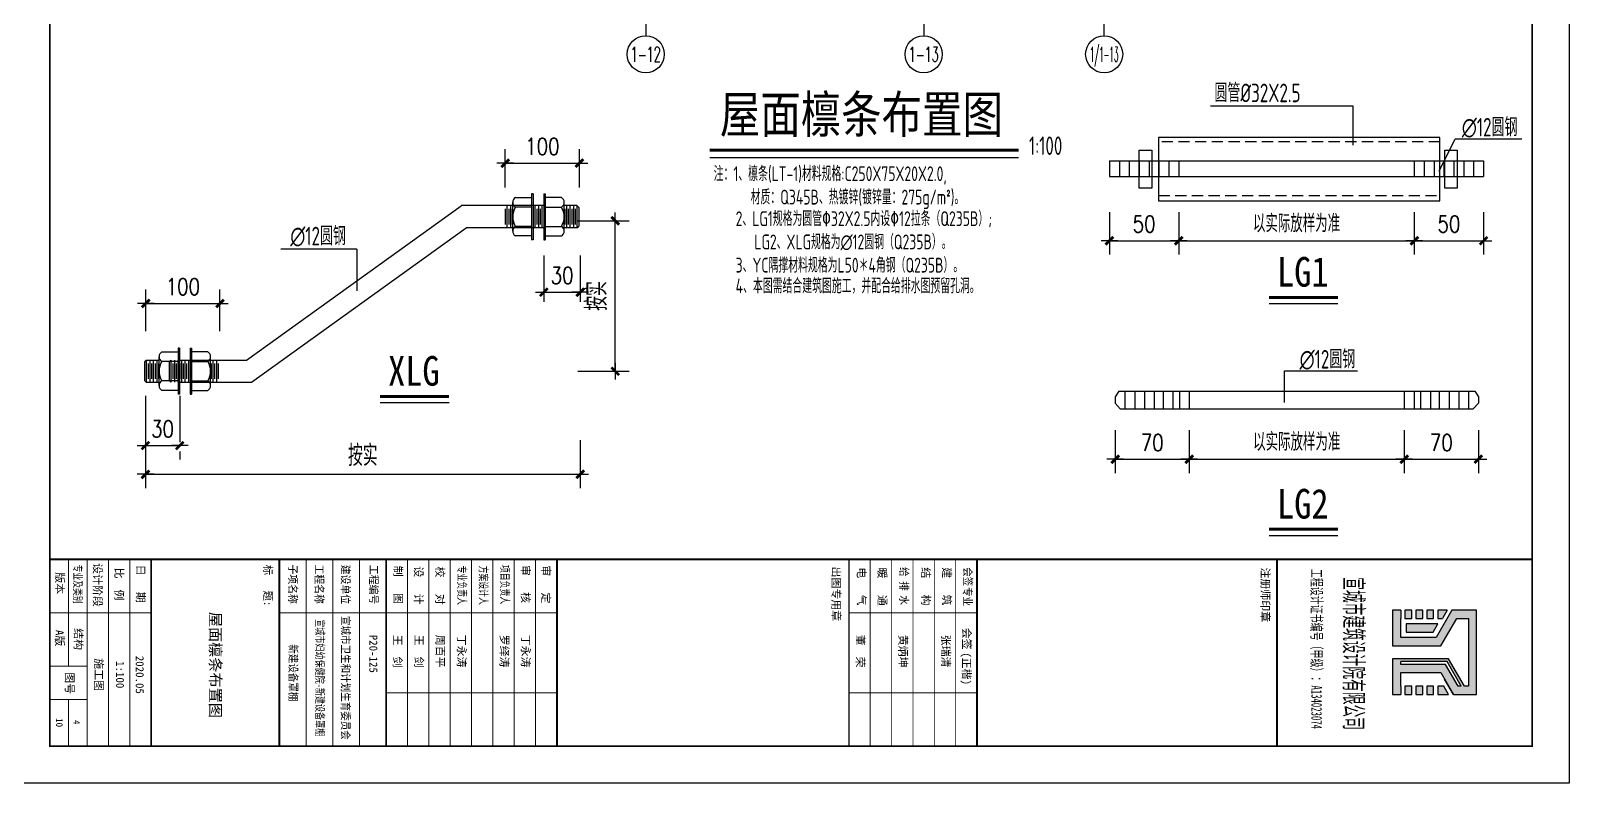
# Model space of a CAD drawing. Extents: x -321761 to 1215725, y 241863 to 438812.
# Drawn here: x 892213 to 933725, y 241863 to 262166 of the extents above; entities that cross this region are included whole.
import ezdxf
from ezdxf.enums import TextEntityAlignment as Align

# ---------------------------------------------------------------- set-up
doc = ezdxf.new("R2010")
doc.units = 0
doc.header["$LTSCALE"] = 1000
doc.linetypes.add('CENTER', pattern=[2, 1.25, -0.25, 0.25, -0.25])
doc.linetypes.add('HIDDEN2', pattern=[0.45, 0.3, -0.15])
doc.layers.get('0').update_dxf_attribs({"linetype": 'CONTINUOUS'})
doc.layers.get('Defpoints').update_dxf_attribs({"linetype": 'CONTINUOUS'})
for name, color, linetype in [('1', 140, 'CONTINUOUS'), ('AXIS', 253, 'CENTER'), ('AXIS_NUM', 7, 'CONTINUOUS'), ('BORDER', 7, 'CONTINUOUS'), ('BZ_标准图框', 7, 'CONTINUOUS'), ('DIM', 3, 'CONTINUOUS'), ('DIM1', 3, 'CONTINUOUS'), ('DIM_SYMB', 3, 'CONTINUOUS'), ('PUB_TEXT', 7, 'CONTINUOUS'), ('TK(图框线)', 45, 'CONTINUOUS'), ('标注文字', 3, 'CONTINUOUS'), ('梁__实线', 4, 'CONTINUOUS')]:
    doc.layers.add(name, color=color, linetype=linetype)
doc.styles.add('-宋体', font='')
doc.styles.add('DIM_FONT', font='SIMPLEX.shx', dxfattribs={"width": 0.8})
doc.styles.add('HT', font='simhei.ttf')
doc.styles.add('TESSDREN', font='tssdeng.shx', dxfattribs={"width": 0.7, "height": 300, "bigfont": 'tssdchn.shx'})
doc.styles.add('TSSD_Axis', font='Complex.shx', dxfattribs={"width": 0.7, "bigfont": 'hztxt.shx'})
doc.styles.add('TSSD_Dimension', font='Tssdeng.shx', dxfattribs={"width": 0.7, "bigfont": 'hztxt.shx'})
doc.styles.add('宋体', font='宋体', dxfattribs={"height": 3})
doc.styles.get('-宋体').set_extended_font_data('SimSun')
doc.dimstyles.new('DIMN150', dxfattribs={"dimscale": 1.5, "dimtxt": 300, "dimasz": 1, "dimexe": 250, "dimexo": 300, "dimgap": 150, "dimtad": 1, "dimdec": 0, "dimzin": 0, "dimdsep": 46, "dimtxsty": 'DIM_FONT', "dimblk": '_DIMX', "dimcen": 0.09, "dimclrt": 7, "dimadec": 0, "dimazin": 0, "dimtfac": 1, "dimtdec": 0, "dimtix": 1, "dimtmove": 2, "dimatfit": 3, "dimldrblk": '_DIMX', "dimfxl": 1, "dimtolj": 1, "dimtzin": 0, "dimarcsym": 0})

# ---------------------------------------------------------------- blocks, each defined once
blk = doc.blocks.new('_DIMX')
blk.add_line((-150, 0), (150, 0))
at = {"const_width": 50}
blk.add_lwpolyline([(-70, -70), (70, 70)], dxfattribs=at)
blk = doc.blocks.new('*D315')
at = {"layer": 'AXIS', "color": 0, "linetype": 'ByBlock', "lineweight": -2}
for p, q in [((905016, 257939), (905016, 258969)), ((907018, 257939), (907018, 258969)), ((905018, 258594), (907017, 258594))]:
    blk.add_line(p, q, dxfattribs=at)
at = {"layer": 'Defpoints', "color": 0, "linetype": 'ByBlock'}
for p in [(907018, 258594), (905016, 257489), (907018, 257489)]:
    blk.add_point(p, dxfattribs=at)
at = {"layer": 'AXIS', "color": 0, "linetype": 'ByBlock', "lineweight": -2, "xscale": 1.5, "yscale": 1.5, "zscale": 1.5, "rotation": 180}
blk.add_blockref('_DIMX', (905016, 258594), dxfattribs=at)
at = {"layer": 'AXIS', "color": 0, "linetype": 'ByBlock', "lineweight": -2, "xscale": 1.5, "yscale": 1.5, "zscale": 1.5}
blk.add_blockref('_DIMX', (907018, 258594), dxfattribs=at)
at = {"layer": 'AXIS', "color": 7, "linetype": 'ByBlock', "insert": (906017, 259044), "char_height": 450, "attachment_point": 5, "style": 'DIM_FONT'}
blk.add_mtext('\\A1;100', dxfattribs=at)
blk = doc.blocks.new('*D316')
at = {"layer": 'AXIS', "color": 0, "lineweight": -2}
for p, q in [((906058, 256105), (906058, 254738)), ((907039, 256105), (907039, 254738)), ((906057, 255113), (906055, 255113)), ((906058, 255113), (907039, 255113)), ((907040, 255113), (907042, 255113))]:
    blk.add_line(p, q, dxfattribs=at)
at = {"layer": 'Defpoints', "color": 0}
for p in [(906058, 256555), (907039, 256555), (907039, 255113)]:
    blk.add_point(p, dxfattribs=at)
at = {"layer": 'AXIS', "color": 0, "lineweight": -2, "xscale": 1.5, "yscale": 1.5, "zscale": 1.5}
blk.add_blockref('_DIMX', (906058, 255113), dxfattribs=at)
at = {"layer": 'AXIS', "color": 0, "lineweight": -2, "xscale": 1.5, "yscale": 1.5, "zscale": 1.5, "rotation": 180}
blk.add_blockref('_DIMX', (907039, 255113), dxfattribs=at)
at = {"layer": 'AXIS', "color": 7, "insert": (906549, 255563), "char_height": 450, "attachment_point": 5, "style": 'DIM_FONT'}
blk.add_mtext('\\A1;30', dxfattribs=at)
blk = doc.blocks.new('*D317')
at = {"layer": 'AXIS', "color": 0, "linetype": 'ByBlock', "lineweight": -2}
for p, q in [((906975, 257041), (908359, 257041)), ((907984, 252980), (907984, 257040)), ((906975, 252979), (908359, 252979))]:
    blk.add_line(p, q, dxfattribs=at)
at = {"layer": 'Defpoints', "color": 0, "linetype": 'ByBlock'}
for p in [(906525, 257041), (907984, 257041), (906525, 252979)]:
    blk.add_point(p, dxfattribs=at)
at = {"layer": 'AXIS', "color": 0, "linetype": 'ByBlock', "lineweight": -2, "xscale": 1.5, "yscale": 1.5, "zscale": 1.5}
for p, rotation in [((907984, 257041), 90), ((907984, 252979), 270)]:
    blk.add_blockref('_DIMX', p, dxfattribs=dict(at, rotation=rotation))
at = {"layer": 'AXIS', "color": 7, "linetype": 'ByBlock', "insert": (907474, 255010), "char_height": 570, "attachment_point": 5, "rotation": 90, "style": 'TSSD_Dimension'}
blk.add_mtext('\\A1;按实', dxfattribs=at)
blk = doc.blocks.new('*D318')
at = {"layer": 'AXIS', "color": 0, "linetype": 'ByBlock', "lineweight": -2}
for p, q in [((895306, 251121), (895306, 249823)), ((907039, 251121), (907039, 249823)), ((895307, 250198), (907037, 250198))]:
    blk.add_line(p, q, dxfattribs=at)
at = {"layer": 'Defpoints', "color": 0, "linetype": 'ByBlock'}
for p in [(895306, 251571), (907039, 251571), (907039, 250198)]:
    blk.add_point(p, dxfattribs=at)
at = {"layer": 'AXIS', "color": 0, "linetype": 'ByBlock', "lineweight": -2, "xscale": 1.5, "yscale": 1.5, "zscale": 1.5, "rotation": 180}
blk.add_blockref('_DIMX', (895306, 250198), dxfattribs=at)
at = {"layer": 'AXIS', "color": 0, "linetype": 'ByBlock', "lineweight": -2, "xscale": 1.5, "yscale": 1.5, "zscale": 1.5}
blk.add_blockref('_DIMX', (907039, 250198), dxfattribs=at)
at = {"layer": 'AXIS', "color": 7, "linetype": 'ByBlock', "insert": (901172, 250708), "char_height": 570, "attachment_point": 5, "style": 'TSSD_Dimension'}
blk.add_mtext('\\A1;按实', dxfattribs=at)
blk = doc.blocks.new('*D319')
at = {"layer": 'AXIS', "color": 0, "lineweight": -2}
for p, q in [((895306, 252316), (895306, 250598)), ((896233, 252316), (896233, 250598)), ((895304, 250973), (895303, 250973)), ((895306, 250973), (896233, 250973)), ((896234, 250973), (896236, 250973))]:
    blk.add_line(p, q, dxfattribs=at)
at = {"layer": 'Defpoints', "color": 0}
for p in [(895306, 252766), (896233, 252766), (896233, 250973)]:
    blk.add_point(p, dxfattribs=at)
at = {"layer": 'AXIS', "color": 0, "lineweight": -2, "xscale": 1.5, "yscale": 1.5, "zscale": 1.5}
blk.add_blockref('_DIMX', (895306, 250973), dxfattribs=at)
at = {"layer": 'AXIS', "color": 0, "lineweight": -2, "xscale": 1.5, "yscale": 1.5, "zscale": 1.5, "rotation": 180}
blk.add_blockref('_DIMX', (896233, 250973), dxfattribs=at)
at = {"layer": 'AXIS', "color": 7, "insert": (895769, 251423), "char_height": 450, "attachment_point": 5, "style": 'DIM_FONT'}
blk.add_mtext('\\A1;30', dxfattribs=at)
blk = doc.blocks.new('*D320')
at = {"layer": 'AXIS', "color": 0, "linetype": 'ByBlock', "lineweight": -2}
for p, q in [((895316, 254060), (895316, 255184)), ((897318, 254060), (897318, 255184)), ((895317, 254809), (897316, 254809))]:
    blk.add_line(p, q, dxfattribs=at)
at = {"layer": 'Defpoints', "color": 0, "linetype": 'ByBlock'}
for p in [(897318, 254809), (895316, 253610), (897318, 253610)]:
    blk.add_point(p, dxfattribs=at)
at = {"layer": 'AXIS', "color": 0, "linetype": 'ByBlock', "lineweight": -2, "xscale": 1.5, "yscale": 1.5, "zscale": 1.5, "rotation": 180}
blk.add_blockref('_DIMX', (895316, 254809), dxfattribs=at)
at = {"layer": 'AXIS', "color": 0, "linetype": 'ByBlock', "lineweight": -2, "xscale": 1.5, "yscale": 1.5, "zscale": 1.5}
blk.add_blockref('_DIMX', (897318, 254809), dxfattribs=at)
at = {"layer": 'AXIS', "color": 7, "linetype": 'ByBlock', "insert": (896317, 255259), "char_height": 450, "attachment_point": 5, "style": 'DIM_FONT'}
blk.add_mtext('\\A1;100', dxfattribs=at)
blk = doc.blocks.new('*D321')
at = {"layer": 'AXIS', "color": 0, "linetype": 'ByBlock', "lineweight": -2}
for p, q in [((921320, 257274), (921320, 256125)), ((923189, 257274), (923189, 256125)), ((921321, 256500), (923187, 256500))]:
    blk.add_line(p, q, dxfattribs=at)
at = {"layer": 'Defpoints', "color": 0, "linetype": 'ByBlock'}
for p in [(921320, 257724), (923189, 257724), (923189, 256500)]:
    blk.add_point(p, dxfattribs=at)
at = {"layer": 'AXIS', "color": 0, "linetype": 'ByBlock', "lineweight": -2, "xscale": 1.5, "yscale": 1.5, "zscale": 1.5, "rotation": 180}
blk.add_blockref('_DIMX', (921320, 256500), dxfattribs=at)
at = {"layer": 'AXIS', "color": 0, "linetype": 'ByBlock', "lineweight": -2, "xscale": 1.5, "yscale": 1.5, "zscale": 1.5}
blk.add_blockref('_DIMX', (923189, 256500), dxfattribs=at)
at = {"layer": 'AXIS', "color": 7, "linetype": 'ByBlock', "insert": (922254, 256950), "char_height": 450, "attachment_point": 5, "style": 'DIM_FONT'}
blk.add_mtext('\\A1;50', dxfattribs=at)
blk = doc.blocks.new('*D322')
at = {"layer": 'AXIS', "color": 0, "linetype": 'ByBlock', "lineweight": -2}
for p, q in [((923189, 257274), (923189, 256125)), ((929545, 257274), (929545, 256125)), ((923190, 256500), (929543, 256500))]:
    blk.add_line(p, q, dxfattribs=at)
at = {"layer": 'Defpoints', "color": 0, "linetype": 'ByBlock'}
for p in [(923189, 257724), (929545, 257724), (929545, 256500)]:
    blk.add_point(p, dxfattribs=at)
at = {"layer": 'AXIS', "color": 0, "linetype": 'ByBlock', "lineweight": -2, "xscale": 1.5, "yscale": 1.5, "zscale": 1.5, "rotation": 180}
blk.add_blockref('_DIMX', (923189, 256500), dxfattribs=at)
at = {"layer": 'AXIS', "color": 0, "linetype": 'ByBlock', "lineweight": -2, "xscale": 1.5, "yscale": 1.5, "zscale": 1.5}
blk.add_blockref('_DIMX', (929545, 256500), dxfattribs=at)
at = {"layer": 'AXIS', "color": 7, "linetype": 'ByBlock', "insert": (926367, 256967), "char_height": 480, "attachment_point": 5, "style": 'TSSD_Dimension'}
blk.add_mtext('\\A1;以实际放样为准', dxfattribs=at)
blk = doc.blocks.new('*D323')
at = {"layer": 'AXIS', "color": 0, "linetype": 'ByBlock', "lineweight": -2}
for p, q in [((929545, 257274), (929545, 256125)), ((931414, 257274), (931414, 256125)), ((929546, 256500), (931412, 256500))]:
    blk.add_line(p, q, dxfattribs=at)
at = {"layer": 'Defpoints', "color": 0, "linetype": 'ByBlock'}
for p in [(929545, 257724), (931414, 257724), (931414, 256500)]:
    blk.add_point(p, dxfattribs=at)
at = {"layer": 'AXIS', "color": 0, "linetype": 'ByBlock', "lineweight": -2, "xscale": 1.5, "yscale": 1.5, "zscale": 1.5, "rotation": 180}
blk.add_blockref('_DIMX', (929545, 256500), dxfattribs=at)
at = {"layer": 'AXIS', "color": 0, "linetype": 'ByBlock', "lineweight": -2, "xscale": 1.5, "yscale": 1.5, "zscale": 1.5}
blk.add_blockref('_DIMX', (931414, 256500), dxfattribs=at)
at = {"layer": 'AXIS', "color": 7, "linetype": 'ByBlock', "insert": (930479, 256950), "char_height": 450, "attachment_point": 5, "style": 'DIM_FONT'}
blk.add_mtext('\\A1;50', dxfattribs=at)
blk = doc.blocks.new('*D324')
at = {"layer": 'AXIS', "color": 0, "linetype": 'ByBlock', "lineweight": -2}
for p, q in [((921473, 251386), (921473, 250230)), ((923473, 251386), (923473, 250230)), ((921474, 250605), (923471, 250605))]:
    blk.add_line(p, q, dxfattribs=at)
at = {"layer": 'Defpoints', "color": 0, "linetype": 'ByBlock'}
for p in [(921473, 251836), (923473, 251836), (923473, 250605)]:
    blk.add_point(p, dxfattribs=at)
at = {"layer": 'AXIS', "color": 0, "linetype": 'ByBlock', "lineweight": -2, "xscale": 1.5, "yscale": 1.5, "zscale": 1.5, "rotation": 180}
blk.add_blockref('_DIMX', (921473, 250605), dxfattribs=at)
at = {"layer": 'AXIS', "color": 0, "linetype": 'ByBlock', "lineweight": -2, "xscale": 1.5, "yscale": 1.5, "zscale": 1.5}
blk.add_blockref('_DIMX', (923473, 250605), dxfattribs=at)
at = {"layer": 'AXIS', "color": 7, "linetype": 'ByBlock', "insert": (922473, 251055), "char_height": 450, "attachment_point": 5, "style": 'DIM_FONT'}
blk.add_mtext('\\A1;70', dxfattribs=at)
blk = doc.blocks.new('*D325')
at = {"layer": 'AXIS', "color": 0, "linetype": 'ByBlock', "lineweight": -2}
for p, q in [((923473, 251386), (923473, 250230)), ((929274, 251386), (929274, 250230)), ((923474, 250605), (929272, 250605))]:
    blk.add_line(p, q, dxfattribs=at)
at = {"layer": 'Defpoints', "color": 0, "linetype": 'ByBlock'}
for p in [(923473, 251836), (929274, 251836), (929274, 250605)]:
    blk.add_point(p, dxfattribs=at)
at = {"layer": 'AXIS', "color": 0, "linetype": 'ByBlock', "lineweight": -2, "xscale": 1.5, "yscale": 1.5, "zscale": 1.5, "rotation": 180}
blk.add_blockref('_DIMX', (923473, 250605), dxfattribs=at)
at = {"layer": 'AXIS', "color": 0, "linetype": 'ByBlock', "lineweight": -2, "xscale": 1.5, "yscale": 1.5, "zscale": 1.5}
blk.add_blockref('_DIMX', (929274, 250605), dxfattribs=at)
at = {"layer": 'AXIS', "color": 7, "linetype": 'ByBlock', "insert": (926373, 251072), "char_height": 480, "attachment_point": 5, "style": 'TSSD_Dimension'}
blk.add_mtext('\\A1;以实际放样为准', dxfattribs=at)
blk = doc.blocks.new('*D326')
at = {"layer": 'AXIS', "color": 0, "linetype": 'ByBlock', "lineweight": -2}
for p, q in [((929274, 251386), (929274, 250230)), ((931274, 251386), (931274, 250230)), ((929275, 250605), (931272, 250605))]:
    blk.add_line(p, q, dxfattribs=at)
at = {"layer": 'Defpoints', "color": 0, "linetype": 'ByBlock'}
for p in [(929274, 251836), (931274, 251836), (931274, 250605)]:
    blk.add_point(p, dxfattribs=at)
at = {"layer": 'AXIS', "color": 0, "linetype": 'ByBlock', "lineweight": -2, "xscale": 1.5, "yscale": 1.5, "zscale": 1.5, "rotation": 180}
blk.add_blockref('_DIMX', (929274, 250605), dxfattribs=at)
at = {"layer": 'AXIS', "color": 0, "linetype": 'ByBlock', "lineweight": -2, "xscale": 1.5, "yscale": 1.5, "zscale": 1.5}
blk.add_blockref('_DIMX', (931274, 250605), dxfattribs=at)
at = {"layer": 'AXIS', "color": 7, "linetype": 'ByBlock', "insert": (930274, 251055), "char_height": 450, "attachment_point": 5, "style": 'DIM_FONT'}
blk.add_mtext('\\A1;70', dxfattribs=at)
blk = doc.blocks.new('ts_axno')
at = {"color": 0, "linetype": 'ByBlock', "lineweight": -2}
blk.add_circle((0, 0), 0.5, dxfattribs=at)
at = {"color": 0, "linetype": 'ByBlock', "lineweight": -2, "style": 'TSSD_Axis', "width": 0.7}
blk.add_attdef('A', text='', height=0.6, dxfattribs=at).set_placement((0, 0), align=Align.MIDDLE_CENTER)
blk = doc.blocks.new('23wca1')
h = blk.add_hatch(color=1)
h.paths.add_polyline_path([(1517, 32430), (-752, 32430), (-752, 31764), (-15, 31338), (-15, 30383), (-531, 30383), (-752, 30383), (-752, 30162), (206, 30162), (206, 31466), (-531, 31891), (-531, 32209), (1295, 32209), (1295, 32099), (558, 31673), (558, 30162), (1517, 30162), (1517, 30383), (1295, 30383), (927, 30383), (927, 31460), (1517, 31801)])
h.paths.add_polyline_path([(1295, 31928), (706, 31588), (706, 30383), (632, 30383), (632, 31630), (1295, 32013)], flags=16)
h = blk.add_hatch(color=1)
h.paths.add_polyline_path([(1517, 31673), (1295, 31545), (1295, 31378), (1517, 31378)])
h.paths.add_polyline_path([(1295, 31267), (1295, 31083), (1517, 31083), (1517, 31267)])
h.paths.add_polyline_path([(1295, 30973), (1295, 30788), (1517, 30788), (1517, 30973)])
h.paths.add_polyline_path([(1517, 30493), (1517, 30678), (1295, 30678), (1295, 30493)])
h.paths.add_polyline_path([(-162, 31253), (-384, 31381), (-384, 30530), (-162, 30530)])
h.paths.add_polyline_path([(-752, 31636), (-752, 31378), (-531, 31378), (-531, 31508)])
h.paths.add_polyline_path([(-752, 31267), (-752, 31083), (-531, 31083), (-531, 31267)])
h.paths.add_polyline_path([(-531, 30788), (-531, 30973), (-752, 30973), (-752, 30788)])
h.paths.add_polyline_path([(-531, 30678), (-752, 30678), (-752, 30493), (-531, 30493)])
for points in [[(927, 30383), (927, 31460), (1517, 31801), (1517, 32430), (-752, 32430), (-752, 31764), (-15, 31338), (-15, 30383), (-531, 30383)], [(-752, 30383), (-752, 30162), (206, 30162), (206, 31466), (-531, 31891), (-531, 32209), (1295, 32209), (1295, 32099), (558, 31673), (558, 30162), (1517, 30162), (1517, 30383)], [(1295, 32013), (632, 31630), (632, 30383)], [(1295, 32013), (1295, 31928)], [(-752, 31636), (-752, 31378), (-531, 31378), (-531, 31508)], [(-752, 31636), (-531, 31508)], [(1295, 31928), (706, 31588), (706, 30383)], [(1517, 31801), (1106, 31564)], [(1295, 31545), (1295, 31378), (1517, 31378), (1517, 31673)], [(1517, 31673), (1295, 31545)], [(-752, 30383), (-531, 30383)], [(706, 30383), (632, 30383)], [(1295, 30383), (927, 30383)], [(1295, 30383), (1517, 30383)]]:
    blk.add_lwpolyline(points)
for points in [[(-752, 31267), (-752, 31083), (-531, 31083), (-531, 31267)], [(-162, 31253), (-384, 31381), (-384, 30530), (-162, 30530)], [(1295, 31267), (1295, 31083), (1517, 31083), (1517, 31267)], [(-752, 30973), (-752, 30788), (-531, 30788), (-531, 30973)], [(1295, 30973), (1295, 30788), (1517, 30788), (1517, 30973)], [(-752, 30678), (-752, 30493), (-531, 30493), (-531, 30678)], [(1295, 30678), (1295, 30493), (1517, 30493), (1517, 30678)]]:
    blk.add_lwpolyline(points, close=True)
at = {"layer": 'BZ_标准图框'}
for points, const_width in [([(-2126, -6072), (-2126, 33928)], 50.4), ([(-2126, 27044), (2914, 27044)], 50.4), ([(-2126, 18948), (2914, 18948)], 50.4), ([(-686, 18948), (-686, 15492)], 25.2), ([(1474, 18948), (1474, 15492)], 25.2), ([(2914, 18372), (-2126, 18372)], 25.2), ([(2914, 17796), (-2126, 17796)], 25.2), ([(2914, 17220), (-2126, 17220)], 25.2), ([(2914, 16644), (-2126, 16644)], 25.2), ([(2914, 16068), (-2126, 16068)], 25.2), ([(2914, 15492), (-2126, 15492)], 36), ([(-2126, 7612), (2914, 7612)], 50.4), ([(-686, 124), (-686, 7612)], 25.2), ([(1474, 3003), (1474, 7612)], 25.2), ([(-2126, 7036), (2914, 7036)], 25.2), ([(-2126, 6460), (2914, 6460)], 25.2), ([(-2126, 5884), (2914, 5884)], 25.2), ([(-2126, 5308), (2914, 5308)], 25.2), ([(-2126, 4732), (2914, 4732)], 25.2), ([(-2126, 4156), (2914, 4156)], 25.2), ([(-2126, 3580), (2914, 3580)], 25.2), ([(-2126, 3580), (2914, 3580)], 25.2), ([(-2126, 3004), (2914, 3004)], 50.4), ([(-2126, 2284), (2914, 2284)], 25.2), ([(-2126, 1564), (2914, 1564)], 25.2), ([(-2126, 844), (2914, 844)], 25.2), ([(-2126, 124), (2914, 124)], 50.4), ([(-2126, -3336), (2914, -3336)], 50.4), ([(-686, -5064), (-686, -3336)], 25.2), ([(-2126, -3912), (2914, -3912)], 25.2), ([(-2126, -4488), (2914, -4488)], 25.2), ([(-2126, -5064), (2914, -5064)], 25.2), ([(-2126, -5064), (2914, -5064)], 25.2), ([(-686, -6072), (-686, -5064)], 25.2), ([(754, -6072), (754, -5064)], 25.2), ([(1654, -6072), (1654, -5064)], 25.2), ([(-2126, -5568), (754, -5568)], 25.2), ([(1654, -5568), (2914, -5568)], 25.2)]:
    blk.add_lwpolyline(points, dxfattribs=dict(at, const_width=const_width))
at = {"layer": 'BZ_标准图框', "style": 'HT', "width": 0.5}
blk.add_text('宣城市建筑设计院有限公司', height=504, dxfattribs=at).set_placement((416, 28867), align=Align.CENTER)
at = {"layer": 'BZ_标准图框', "style": 'HT'}
for s, height, width, p in [('工程设计证书编号（甲级）：A134023074', 288, 0.6, (-1869, 27969)), ('会签', 216, 0.85, (-1914, 18591)), ('专业', 216, 0.85, (-1380, 18585)), ('给 排 水', 216, 0.85, (-1918, 16870)), ('项目负责人', 216, 0.7, (-1975, 6100)), ('方案设计人', 216, 0.7, (-1956, 5522)), ('专业负责人', 216, 0.7, (-1957, 4941)), ('工程编号', 216, 0.9, (-1976, 2561)), ('建设单位', 216, 0.9, (-1981, 1802)), ('工程名称', 216, 0.9, (-1986, 1092)), ('子项名称', 216, 0.9, (-1986, 379)), ('标   题:', 216, 0.95, (-1981, -291)), ('专业及类别', 216, 0.7, (-1987, -5426))]:
    blk.add_text(s, height=height, dxfattribs=dict(at, width=width)).set_placement(p)
for s, p in [('注册师印章', (-1907, 26620)), ('会签', (-281, 18563)), ('(正楷)', (382, 18556)), ('建   筑', (-1914, 18024)), ('结   构', (-1911, 17458)), ('暖   通', (-1905, 16282)), ('电   气', (-1912, 15724)), ('出图专用章', (-1931, 15037)), ('审   定', (-1967, 7210)), ('审   核', (-1976, 6659)), ('校   对', (-1934, 4349)), ('设   计', (-1938, 3771)), ('制   图', (-1954, 3218)), ('日   期', (-1984, -3728)), ('比  例', (-1903, -4311)), ('设计阶段', (-2024, -4889)), ('版本 ', (-1778, -5911)), ('图号', (920, -5644))]:
    blk.add_text(s, height=216, dxfattribs=at).set_placement(p)
at = {"layer": 'TK(图框线)', "style": 'HT'}
for s, p in [('张瑞清', (-92, 17997)), ('黄炳坤', (-92, 16845)), ('董  荣', (-92, 15693)), ('丁永涛', (-92, 6661)), ('罗绎涛', (-92, 6085)), ('丁永涛', (-92, 4933)), ('周百平', (-92, 4357)), ('王  剑', (-92, 3781)), ('王  剑', (-92, 3205)), ('P20-125', (-92, 2553)), ('2020.05', (475, -3751)), ('1:100', (619, -4283)), ('施工图', (541, -4857)), ('A版', (-222, -5912))]:
    blk.add_text(s, height=216, dxfattribs=at).set_placement(p)
for s, width, p in [('宣城市卫生和计划生育委员会', 0.85, (-599, 1803)), ('宣城市妇幼保健院-新建设备罩棚', 0.72, (-512, 1110)), ('新建设备罩棚', 0.85, (165, 390))]:
    blk.add_text(s, height=216, dxfattribs=dict(at, width=width)).set_placement(p)
at = {"layer": 'TK(图框线)', "style": '-宋体'}
blk.add_text('10', height=180, dxfattribs=at).set_placement((2278, -5902), align=Align.CENTER)

msp = doc.modelspace()

# ---------------------------------------------------------------- linework, layer by layer
at = {"linetype": 'Continuous'}
for p, q in [((921319.9, 258657.9), (921319.9, 258238)), ((921319.9, 258657.9), (931413.6, 258657.9)), ((921586.9, 258657.9), (921586.9, 258238)), ((921853.9, 258657.9), (921853.9, 258238)), ((922120.9, 258657.9), (922120.9, 258238)), ((922387.9, 258657.9), (922387.9, 258238)), ((922654.9, 258657.9), (922654.9, 258238)), ((922921.9, 258657.9), (922921.9, 258238)), ((923188.8, 258657.9), (923188.8, 258238)), ((929544.7, 258657.9), (929544.7, 258238)), ((929811.7, 258657.9), (929811.7, 258238)), ((930078.7, 258657.9), (930078.7, 258238)), ((930345.7, 258657.9), (930345.7, 258238)), ((930612.7, 258657.9), (930612.7, 258238)), ((930879.6, 258657.9), (930879.6, 258238)), ((931146.6, 258657.9), (931146.6, 258238)), ((931413.6, 258657.9), (931413.6, 258238)), ((921319.9, 258238), (931413.6, 258238))]:
    msp.add_line(p, q, dxfattribs=at)
for p, q in [((921572.8, 252440.5), (931173.8, 252440.5)), ((921610.2, 251960.3), (931136.3, 251960.3))]:
    msp.add_line(p, q)
at = {"layer": '1'}
for p, q in [((921572.8, 252440.5), (921472.9, 252291.1)), ((921736.9, 252440.5), (921736.9, 251960.3)), ((922000.9, 252440.5), (922000.9, 251960.3)), ((922264.9, 252440.5), (922264.9, 251960.3)), ((922528.9, 252440.5), (922528.9, 251960.3)), ((922767.8, 252440.5), (922767.8, 251960.3)), ((923031.8, 252440.5), (923031.8, 251960.3)), ((923208.8, 252440.5), (923208.8, 251960.3)), ((923472.8, 252440.5), (923472.8, 251960.3)), ((929273.8, 252440.5), (929273.8, 251960.3)), ((929537.8, 252440.5), (929537.8, 251960.3)), ((929714.8, 252440.5), (929714.8, 251960.3)), ((929978.8, 252440.5), (929978.8, 251960.3)), ((930217.7, 252440.5), (930217.7, 251960.3)), ((930481.7, 252440.5), (930481.7, 251960.3)), ((930745.7, 252440.5), (930745.7, 251960.3)), ((931009.7, 252440.5), (931009.7, 251960.3)), ((931173.8, 252440.5), (931273.7, 252291.1)), ((921472.9, 252291.1), (921472.9, 252119.9)), ((921472.9, 252119.9), (921610.2, 251960.3)), ((931273.7, 252119.9), (931136.3, 251960.3)), ((931273.7, 252291.1), (931273.7, 252119.9))]:
    msp.add_line(p, q, dxfattribs=at)
at = {"layer": 'AXIS', "color": 3, "linetype": 'ByBlock'}
for p, q in [((908806.6, 263715.4), (908806.6, 262031.2)), ((916306.6, 263715.4), (916306.6, 262031.2))]:
    msp.add_line(p, q, dxfattribs=at)
at = {"layer": 'BORDER'}
msp.add_lwpolyline([(891725.4, 241862.6), (891725.4, 301262.6), (933725.4, 301262.6), (933725.4, 241862.6)], close=True, dxfattribs=at)
at = {"layer": 'BORDER', "const_width": 50}
msp.add_lwpolyline([(892725.4, 242862.6), (892725.4, 298762.6), (932725.4, 298762.6), (932725.4, 242862.6)], close=True, dxfattribs=at)
at = {"layer": 'DIM'}
msp.add_line((921176.6, 262031.2), (921176.6, 263389.5), dxfattribs=at)
at = {"layer": 'DIM1', "linetype": 'Continuous'}
for p, q in [((922645.8, 259286.1), (922645.8, 257574.2)), ((930232.9, 259286.1), (922645.8, 259286.1)), ((930232.9, 257574.2), (930232.9, 259286.1)), ((922119.8, 258947.9), (922458.3, 258947.9)), ((922119.8, 257918.8), (922119.8, 258947.9)), ((922458.3, 258947.9), (922458.3, 257918.8)), ((930366.7, 257918.8), (930366.7, 258947.9)), ((930366.7, 258947.9), (930705.2, 258947.9)), ((930705.2, 258947.9), (930705.2, 257918.8)), ((922458.3, 257918.8), (922119.8, 257918.8)), ((930705.2, 257918.8), (930366.7, 257918.8)), ((922645.8, 257574.2), (930232.9, 257574.2))]:
    msp.add_line(p, q, dxfattribs=at)
at = {"layer": 'DIM1', "linetype": 'HIDDEN2'}
for p, q in [((930232.9, 259165.2), (922645.8, 259165.2)), ((922645.8, 257725.4), (930232.9, 257725.4))]:
    msp.add_line(p, q, dxfattribs=at)
at = {"layer": 'DIM_SYMB', "const_width": 80}
for points in [[(910535.4, 258941.2), (918865.3, 258941.2)], [(925625.5, 254972.6), (927485.5, 254972.6)], [(901638.4, 252299.6), (903498.4, 252299.6)], [(925625.5, 248714.7), (927485.5, 248714.7)]]:
    msp.add_lwpolyline(points, dxfattribs=at)
at = {"layer": 'DIM_SYMB'}
for points in [[(910535.4, 258746.3), (918865.3, 258746.3)], [(925625.5, 254805.4), (927485.5, 254805.4)], [(901638.4, 252132.4), (903498.4, 252132.4)], [(925625.5, 248547.5), (927485.5, 248547.5)]]:
    msp.add_lwpolyline(points, dxfattribs=at)
at = {"layer": '标注文字'}
for p, q in [((927891.1, 260135.3), (924044.7, 260135.3)), ((927891.1, 259075.3), (927891.1, 260135.3)), ((930218, 258380.2), (930648.4, 259250.4)), ((930648.4, 259250.4), (932447.2, 259250.4)), ((901011.2, 256272.1), (898957, 256272.1)), ((901011.2, 256272.1), (901011.2, 255144.7)), ((926038.5, 252134.1), (926038.5, 252990.2)), ((926038.5, 252990.2), (928015.1, 252990.2))]:
    msp.add_line(p, q, dxfattribs=at)
at = {"layer": '梁__实线', "linetype": 'Continuous'}
for p, q in [((898029.9, 253280.8), (903823.7, 257445.9)), ((906057.7, 257446.9), (903828.1, 257446.9)), ((905061.2, 257446.9), (905061.2, 256848.3)), ((905155.7, 257446.9), (905155.7, 256848.3)), ((905216, 256758.8), (905216, 257536.4)), ((905292.8, 257666), (905727.9, 257666)), ((905727.9, 257406.8), (905292.8, 257406.8)), ((905765.7, 257769.7), (905727.9, 257769.7)), ((905727.9, 257769.7), (905727.9, 256525.5)), ((905765.7, 257769.7), (905765.7, 256525.5)), ((905817.2, 257446.9), (905817.2, 256848.3)), ((905911.7, 257446.9), (905911.7, 256848.3)), ((906006.2, 257446.9), (906006.2, 256848.3)), ((906057.7, 257769.7), (906095.5, 257769.7)), ((906057.7, 257769.7), (906057.7, 256525.5)), ((906095.5, 257769.7), (906095.5, 256525.5)), ((906530.5, 257666), (906095.5, 257666)), ((906095.5, 257406.8), (906530.5, 257406.8)), ((906317.7, 257638.6), (906317.7, 257638.6)), ((906607.3, 256758.8), (906607.3, 257536.4)), ((906951.2, 257446.9), (906607.3, 257446.9)), ((906667.7, 257446.9), (906667.7, 256848.3)), ((906762.2, 257446.9), (906762.2, 256848.3)), ((906856.7, 257446.9), (906856.7, 256848.3)), ((906998.4, 257399.6), (906951.2, 257446.9)), ((906951.2, 257446.9), (906951.2, 256848.3)), ((906998.4, 257399.6), (906998.4, 256895.5)), ((905013.9, 257357.1), (905013.9, 256938.1)), ((905108.4, 257357.1), (905108.4, 256938.1)), ((905202.9, 257357.1), (905202.9, 256938.1)), ((905769.9, 257357.1), (905769.9, 256938.1)), ((905864.4, 257357.1), (905864.4, 256938.1)), ((905958.9, 257357.1), (905958.9, 256938.1)), ((906053.4, 257357.1), (906053.4, 256938.1)), ((906620.4, 257357.1), (906620.4, 256938.1)), ((906714.9, 257357.1), (906714.9, 256938.1)), ((906809.4, 257357.1), (906809.4, 256938.1)), ((906903.9, 257357.1), (906903.9, 256938.1)), ((898170, 252682.2), (903963.8, 256847.3)), ((906057.7, 256848.3), (903968.2, 256848.3)), ((905727.9, 256888.4), (905292.8, 256888.4)), ((905727.9, 256629.2), (905292.8, 256629.2)), ((906095.5, 256888.4), (906530.5, 256888.4)), ((906095.5, 256629.2), (906530.5, 256629.2)), ((906951.2, 256848.3), (906607.3, 256848.3)), ((906951.2, 256848.3), (906998.4, 256895.5)), ((905765.7, 256525.5), (905727.9, 256525.5)), ((906057.7, 256525.5), (906095.5, 256525.5)), ((895283.4, 253232.6), (895330.6, 253279.8)), ((895283.4, 253232.6), (895283.4, 252728.4)), ((895330.6, 253279.8), (895674.5, 253279.8)), ((895330.6, 253279.8), (895330.6, 252681.2)), ((895425.1, 253279.8), (895425.1, 252681.2)), ((895519.6, 253279.8), (895519.6, 252681.2)), ((895614.1, 253279.8), (895614.1, 252681.2)), ((895674.5, 252591.7), (895674.5, 253369.3)), ((895751.2, 253498.9), (896186.3, 253498.9)), ((896186.3, 253239.7), (895751.2, 253239.7)), ((895948.6, 253232.6), (895995.9, 253279.8)), ((895948.6, 253232.6), (895948.6, 252728.4)), ((895995.9, 253279.8), (895995.9, 252681.2)), ((896090.4, 253279.8), (896090.4, 252681.2)), ((896184.9, 253279.8), (896184.9, 252681.2)), ((896186.3, 253602.6), (896186.3, 252358.4)), ((896224.1, 253602.6), (896186.3, 253602.6)), ((896224.1, 253602.6), (896224.1, 252358.4)), ((896224.1, 253279.8), (898025.5, 253279.8)), ((896275.6, 253279.8), (896275.6, 252681.2)), ((896279.4, 253279.8), (896279.4, 252681.2)), ((896370.1, 253279.8), (896370.1, 252681.2)), ((896464.6, 253279.8), (896464.6, 252681.2)), ((896516.1, 253602.6), (896516.1, 252358.4)), ((896516.1, 253602.6), (896553.9, 253602.6)), ((896553.9, 253602.6), (896553.9, 252358.4)), ((896989, 253498.9), (896553.9, 253498.9)), ((896553.9, 253239.7), (896989, 253239.7)), ((897065.8, 252591.7), (897065.8, 253369.3)), ((897126.1, 253279.8), (897126.1, 252681.2)), ((897220.6, 253279.8), (897220.6, 252681.2)), ((895377.9, 253190), (895377.9, 252771)), ((895472.4, 253190), (895472.4, 252771)), ((895566.9, 253190), (895566.9, 252771)), ((895661.4, 253190), (895661.4, 252771)), ((896043.1, 253190), (896043.1, 252771)), ((896137.6, 253190), (896137.6, 252771)), ((896228.4, 253190), (896228.4, 252771)), ((896232.1, 253190), (896232.1, 252771)), ((896322.9, 253190), (896322.9, 252771)), ((896417.4, 253190), (896417.4, 252771)), ((896511.9, 253190), (896511.9, 252771)), ((897078.9, 253190), (897078.9, 252771)), ((897173.4, 253190), (897173.4, 252771)), ((897267.9, 253190), (897267.9, 252771)), ((895330.6, 252681.2), (895283.4, 252728.4)), ((895330.6, 252681.2), (895674.5, 252681.2)), ((896186.3, 252721.3), (895751.2, 252721.3)), ((896186.3, 252462.1), (895751.2, 252462.1)), ((895995.9, 252681.2), (895948.6, 252728.4)), ((896224.1, 252681.2), (898165.6, 252681.2)), ((896553.9, 252721.3), (896989, 252721.3)), ((896553.9, 252462.1), (896989, 252462.1)), ((896224.1, 252358.4), (896186.3, 252358.4)), ((896516.1, 252358.4), (896553.9, 252358.4))]:
    msp.add_line(p, q, dxfattribs=at)
for centre, radius, start, end in [((903828.1, 257436.9), 10, 90, 115.76794), ((905363.8, 257536.4), 147.8, 118.7168, 241.2832), ((905692, 257147.6), 476, 147.00254, 212.99746), ((906459.5, 257536.4), 147.8, 298.7168, 61.2832), ((906131.4, 257147.6), 476, 327.00254, 32.99746), ((903968.2, 256838.3), 10, 90, 115.76794), ((905363.8, 256758.8), 147.8, 118.7168, 241.2832), ((906459.5, 256758.8), 147.8, 298.7168, 61.2832), ((895822.2, 253369.3), 147.8, 118.7168, 241.2832), ((896150.4, 252980.5), 476, 147.00254, 212.99746), ((896918, 253369.3), 147.8, 298.7168, 61.2832), ((896589.8, 252980.5), 476, 327.00254, 32.99746), ((898025.5, 253289.8), 10, 270, 295.76794), ((895822.2, 252591.7), 147.8, 118.7168, 241.2832), ((896918, 252591.7), 147.8, 298.7168, 61.2832), ((898165.6, 252691.2), 10, 270, 295.76794)]:
    msp.add_arc(centre, radius, start, end, dxfattribs=at)

# ---------------------------------------------------------------- block references
at = {"rotation": 270}
msp.add_blockref('23wca1', (898797.7, 245776.6), dxfattribs=at)
at = {"layer": 'AXIS_NUM'}
ref = msp.add_blockref('ts_axno', (908806.6, 261531.2), dxfattribs=dict(at, xscale=1000, yscale=1000, zscale=1000))
ref.add_attrib('8', '1-12', dxfattribs={"height": 400, "style": 'TSSD_Axis', "width": 0.55}).set_placement((908806.6, 261531.2), align=Align.MIDDLE_CENTER)
ref = msp.add_blockref('ts_axno', (916306.6, 261531.2), dxfattribs=dict(at, xscale=1000, yscale=1000, zscale=1000))
ref.add_attrib('8', '1-13', dxfattribs={"height": 400, "style": 'TSSD_Axis', "width": 0.55}).set_placement((916306.6, 261531.2), align=Align.MIDDLE_CENTER)
ref = msp.add_blockref('ts_axno', (921176.6, 261531.2), dxfattribs=dict(at, xscale=1000, yscale=1000, zscale=1000))
ref.add_attrib('8', '1/1-13', dxfattribs={"height": 400, "style": 'TSSD_Axis', "width": 0.35}).set_placement((921176.6, 261531.2), align=Align.MIDDLE_CENTER)

# ---------------------------------------------------------------- texts
at = {"layer": 'PUB_TEXT'}
for s, height, style, width, p in [('圆管%%C32X2.5', 500, 'TSSD_Dimension', 0.7, (924152.7, 260238.9)), ('屋面檩条布置图', 1000, '宋体', 0.8, (910806.7, 259410.8)), ('∅12圆钢', 500, 'TSSD_Dimension', 0.7, (930826.9, 259313.3)), ('1:100', 500, 'TESSDREN', 0.7, (919147.5, 258813.9)), ('注：1、檩条(LT-1)材料规格:C250X75X20X2.0,', 400, 'TESSDREN', 0.7, (910639.7, 258107.9)), ('材质：Q345B、热镀锌(镀锌量：275g/m%%1402%%141)。', 400, 'TESSDREN', 0.7, (911637.8, 257477.9)), ('2、LG1规格为圆管%%13032X2.5内设%%13012拉条（Q235B）;', 400, 'TESSDREN', 0.7, (911233.1, 256895.1)), ('∅12圆钢', 500, 'TSSD_Dimension', 0.7, (899215.6, 256377)), ('LG2、XLG规格为∅12圆钢（Q235B）。', 400, 'TESSDREN', 0.7, (911737.7, 256269)), ('3、YC隅撑材料规格为L50＊4角钢（Q235B）。', 400, 'TESSDREN', 0.7, (911233.1, 255641.2)), ('LG1', 800, '宋体', 0.85, (925842.1, 255261.8)), ('4、本图需结合建筑图施工，并配合给排水图预留孔洞。', 400, 'TESSDREN', 0.7, (911233.1, 255082.9)), ('XLG', 800, '宋体', 0.85, (901855.1, 252588.8)), ('∅12圆钢', 500, 'TSSD_Dimension', 0.7, (926450.2, 253052.9)), ('LG2', 800, '宋体', 0.85, (925842.1, 249003.9))]:
    msp.add_text(s, height=height, dxfattribs=dict(at, style=style, width=width)).set_placement(p)
at = {"layer": 'TK(图框线)', "style": 'HT'}
for s, height, p in [('屋面檩条布置图', 300, (897047.5, 246487.5)), ('结构', 216, (893389.9, 246046.2))]:
    msp.add_text(s, height=height, rotation=270, dxfattribs=at).set_placement(p)
at = {"layer": 'TK(图框线)', "style": '-宋体'}
msp.add_text('4', height=172.8, rotation=270, dxfattribs=at).set_placement((893360.6, 243510.9), align=Align.CENTER)

# ---------------------------------------------------------------- dimensions: what is measured, and where the dimension line sits
at = {"layer": 'AXIS', "color": 3, "linetype": 'ByBlock'}
for p1, p2, distance, text, picture, middle in [((905016.2, 257489.2), (907018.3, 257489.2), 1105, '100', '*D315', (906017.2, 259044.2)), ((921319.9, 257723.7), (923188.8, 257723.7), -1223.2, '50', '*D321', (922254.4, 256950.5)), ((929544.7, 257723.7), (931413.6, 257723.7), -1223.2, '50', '*D323', (930479.2, 256950.5)), ((895315.6, 253610.1), (897317.7, 253610.1), 1198.4, '100', '*D320', (896316.6, 255258.5)), ((921472.8, 251835.7), (923472.8, 251835.7), -1230.3, '70', '*D324', (922472.8, 251055.4)), ((929273.8, 251835.7), (931273.7, 251835.7), -1230.3, '70', '*D326', (930273.7, 251055.4))]:
    dim = msp.add_aligned_dim(p1=p1, p2=p2, distance=distance, text=text, dimstyle='DIMN150', dxfattribs=at)
    dim.commit()
    dim.dimension.update_dxf_attribs({"geometry": picture, "text_midpoint": middle})
for p1, p2, distance, text, override, picture, middle in [((923188.8, 257723.7), (929544.7, 257723.7), -1223.2, '以实际放样为准', {"dimtxt": 320, "dimtxsty": 'TSSD_Dimension'}, '*D322', (926366.8, 256967.4)), ((906524.8, 252978.9), (906524.8, 257041.2), -1459, '按实', {"dimtxt": 380, "dimtxsty": 'TSSD_Dimension'}, '*D317', (907473.8, 255010.1)), ((895305.7, 251570.5), (907039, 251570.5), -1372.5, '按实', {"dimtxt": 380, "dimtxsty": 'TSSD_Dimension'}, '*D318', (901172.3, 250708.1)), ((923472.8, 251835.7), (929273.8, 251835.7), -1230.3, '以实际放样为准', {"dimtxt": 320, "dimtxsty": 'TSSD_Dimension'}, '*D325', (926373.3, 251072.3))]:
    dim = msp.add_aligned_dim(p1=p1, p2=p2, distance=distance, text=text, dimstyle='DIMN150', override=override, dxfattribs=at)
    dim.commit()
    dim.dimension.update_dxf_attribs({"geometry": picture, "text_midpoint": middle})
at = {"layer": 'AXIS'}
for p1, p2, distance, picture, middle in [((906058.4, 256555), (907039, 256555), -1441.6, '*D316', (906548.7, 255563.4)), ((895305.7, 252766.4), (896232.6, 252766.4), -1793.8, '*D319', (895769.2, 251422.6))]:
    dim = msp.add_aligned_dim(p1=p1, p2=p2, distance=distance, text='30', dimstyle='DIMN150', dxfattribs=at)
    dim.commit()
    dim.dimension.update_dxf_attribs({"geometry": picture, "text_midpoint": middle})

doc.saveas('drawing.dxf')
